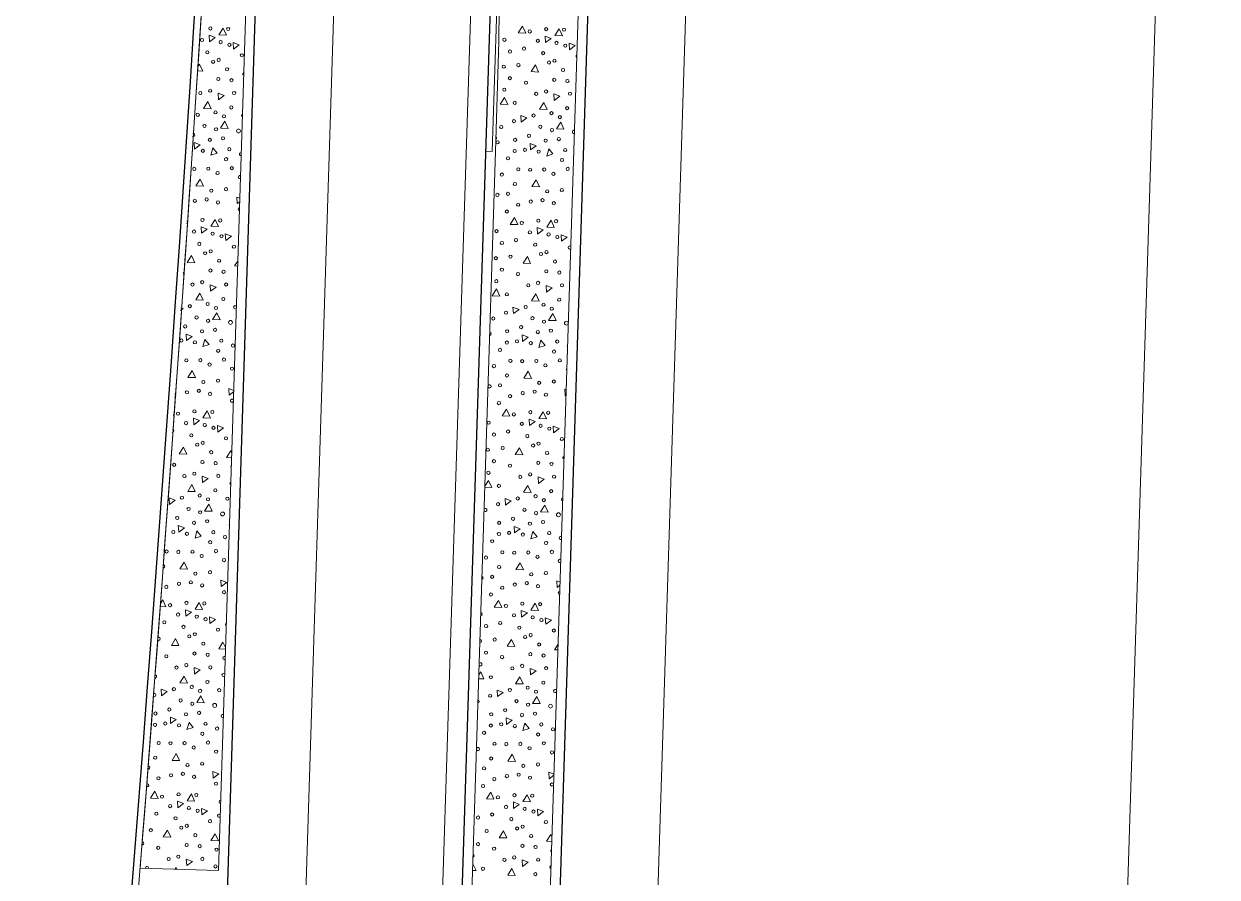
# Model space of a CAD drawing. Extents: x 2536801 to 2538856, y 7112140 to 7131569.
# Drawn here: x 2538020.8 to 2538142.8, y 7125757.8 to 7125845.1 of the extents above; entities that cross this region are included whole.
import ezdxf

# ---------------------------------------------------------------- set-up
doc = ezdxf.new("R2010")
doc.units = 0
doc.header["$LTSCALE"] = 100
doc.header["$MEASUREMENT"] = 0
for name, color, linetype, lineweight in [('D_BOC_FR', 3, 'Continuous', 13), ('D_BOC_RMP', 1, 'Continuous', 13), ('D_CTB_1', 2, 'Continuous', 0), ('D_EOS_ML', 7, 'Continuous', 30), ('D_EOS_RMP', 1, 'Continuous', 30), ('D_EOT_ML', 7, 'Continuous', 13), ('D_EOT_RMP', 1, 'Continuous', 13), ('D_FOC_FR', 3, 'Continuous', 30), ('D_MBGF', 20, 'Continuous', 0), ('D_RIPRAP_1', 7, 'Continuous', 0)]:
    doc.layers.add(name, color=color, linetype=linetype, lineweight=lineweight)
doc.linetypes.add('mbgf', pattern='A,1,-0.5,[46,dgnlstyle-BGELINES.shx,S=0.008,R=0,X=0,Y=0],-0.5,1', length=3)

msp = doc.modelspace()

# ---------------------------------------------------------------- linework, layer by layer
at = {"layer": 'D_BOC_FR', "lineweight": 0}
msp.add_arc((2532012.76, 7126234.27), 6038.67, 354.749744, 357.708706, dxfattribs=at)
at = {"layer": 'D_BOC_RMP', "lineweight": 0}
for q in [(2538079.4, 7126168.01), (2538068.03, 7125832.09)]:
    msp.add_line((2538068.7, 7125832.06), q, dxfattribs=at)
at = {"layer": 'D_CTB_1', "linetype": 'Continuous', "lineweight": 0, "ltscale": 0.025}
for p, q in [((2538066.89, 7125513.56), (2538077.35, 7125841.79)), ((2538065.37, 7125717.11), (2538069.03, 7125832.05))]:
    msp.add_line(p, q, dxfattribs=at)
at = {"layer": 'D_EOS_ML'}
msp.add_line((2538067.89, 7125513.53), (2538140.93, 7127805.87), dxfattribs=at)
at = {"layer": 'D_EOS_RMP'}
for p, q in [((2538060.01, 7125580.21), (2538078.74, 7126168.03)), ((2538036.02, 7125580.98), (2538052.32, 7126092.71))]:
    msp.add_line(p, q, dxfattribs=at)
at = {"layer": 'D_EOT_ML'}
for p, q in [((2538066.91, 7125168.89), (2538160.45, 7128104.69)), ((2537846.56, 7116745.74), (2538208.43, 7128103.16))]:
    msp.add_line(p, q, dxfattribs=at)
at = {"layer": 'D_EOT_RMP'}
for p, q in [((2538044.02, 7125580.72), (2538062.75, 7126168.69)), ((2538058.01, 7125580.28), (2538076.74, 7126168.24))]:
    msp.add_line(p, q, dxfattribs=at)
at = {"layer": 'D_FOC_FR'}
msp.add_arc((2532012.76, 7126234.27), 6038, 354.749744, 358.175031, dxfattribs=at)
at = {"layer": 'D_MBGF', "linetype": 'mbgf', "lineweight": 13, "ltscale": 0.025}
msp.add_arc((2536566.8, 7125880.06), 1503, 358.16943, 358.85561, dxfattribs=at)
at = {"layer": 'D_RIPRAP_1', "color": 7, "lineweight": 0, "flags": 128}
for points in [[(2538032.68, 7125758.76), (2538040.68, 7125758.51), (2538048.14, 7125992.79), (2538053.98, 7126176.03), (2538052.97, 7126176.06), (2538048.7, 7126041.95)], [(2538060.38, 7125513.77), (2538066.89, 7125513.56), (2538077.35, 7125841.79), (2538087.73, 7126167.74), (2538079.74, 7126168)]]:
    msp.add_lwpolyline(points, dxfattribs=at)
at = {"layer": 'D_RIPRAP_1', "color": 7, "linetype": 'Continuous', "lineweight": 0, "flags": 128}
for points in [[(2538039.78, 7125843.27), (2538039.75, 7125843.94), (2538040.36, 7125843.7)], [(2538041.51, 7125843.95), (2538040.73, 7125843.99), (2538041.17, 7125844.68)], [(2538072.11, 7125844.15), (2538071.34, 7125844.19), (2538071.78, 7125844.88)], [(2538074.13, 7125843.19), (2538074.1, 7125843.86), (2538074.72, 7125843.62)], [(2538075.86, 7125843.87), (2538075.08, 7125843.91), (2538075.52, 7125844.6)], [(2538042.24, 7125842.53), (2538042.21, 7125843.2), (2538042.82, 7125842.96)], [(2538076.59, 7125842.45), (2538076.56, 7125843.12), (2538077.17, 7125842.88)], [(2538073.43, 7125840.18), (2538072.66, 7125840.22), (2538073.1, 7125840.91)], [(2538040.69, 7125837.35), (2538040.65, 7125838.02), (2538041.27, 7125837.78)], [(2538075.04, 7125837.27), (2538075, 7125837.94), (2538075.62, 7125837.7)], [(2538039.95, 7125836.43), (2538039.17, 7125836.46), (2538039.61, 7125837.15)], [(2538070.28, 7125836.85), (2538069.51, 7125836.88), (2538069.94, 7125837.58)], [(2538074.3, 7125836.35), (2538073.52, 7125836.38), (2538073.96, 7125837.07)], [(2538071.66, 7125835.05), (2538071.63, 7125835.72), (2538072.24, 7125835.48)], [(2538041.68, 7125834.42), (2538040.9, 7125834.45), (2538041.34, 7125835.14)], [(2538076.03, 7125834.34), (2538075.25, 7125834.37), (2538075.69, 7125835.06)], [(2538038.24, 7125832.29), (2538038.21, 7125832.96), (2538038.82, 7125832.72)], [(2538072.59, 7125832.21), (2538072.56, 7125832.88), (2538073.17, 7125832.64)], [(2538040.55, 7125831.88), (2538039.91, 7125831.67), (2538040.12, 7125832.42)], [(2538074.9, 7125831.8), (2538074.26, 7125831.59), (2538074.47, 7125832.34)], [(2538039.15, 7125828.5), (2538038.38, 7125828.54), (2538038.82, 7125829.23)], [(2538073.51, 7125828.42), (2538072.73, 7125828.46), (2538073.17, 7125829.15)], [(2538038.97, 7125823.69), (2538038.93, 7125824.36), (2538039.55, 7125824.12)], [(2538040.69, 7125824.37), (2538039.91, 7125824.4), (2538040.35, 7125825.1)], [(2538071.3, 7125824.57), (2538070.52, 7125824.6), (2538070.96, 7125825.29)], [(2538073.32, 7125823.61), (2538073.29, 7125824.28), (2538073.9, 7125824.04)], [(2538075.04, 7125824.29), (2538074.27, 7125824.32), (2538074.71, 7125825.02)], [(2538041.43, 7125822.95), (2538041.39, 7125823.62), (2538042.01, 7125823.38)], [(2538075.78, 7125822.87), (2538075.75, 7125823.54), (2538076.36, 7125823.3)], [(2538038.27, 7125820.68), (2538037.49, 7125820.71), (2538037.93, 7125821.4)], [(2538072.62, 7125820.6), (2538071.84, 7125820.63), (2538072.28, 7125821.32)], [(2538039.88, 7125817.76), (2538039.84, 7125818.43), (2538040.46, 7125818.19)], [(2538074.23, 7125817.68), (2538074.19, 7125818.35), (2538074.81, 7125818.11)], [(2538039.13, 7125816.84), (2538038.36, 7125816.87), (2538038.79, 7125817.57)], [(2538069.47, 7125817.27), (2538068.69, 7125817.3), (2538069.13, 7125817.99)], [(2538073.48, 7125816.76), (2538072.71, 7125816.79), (2538073.15, 7125817.49)], [(2538070.85, 7125815.47), (2538070.81, 7125816.14), (2538071.43, 7125815.9)], [(2538040.86, 7125814.83), (2538040.09, 7125814.86), (2538040.53, 7125815.56)], [(2538075.22, 7125814.75), (2538074.44, 7125814.78), (2538074.88, 7125815.48)], [(2538037.43, 7125812.71), (2538037.39, 7125813.38), (2538038.01, 7125813.13)], [(2538071.78, 7125812.63), (2538071.74, 7125813.3), (2538072.36, 7125813.05)], [(2538039.73, 7125812.3), (2538039.1, 7125812.09), (2538039.3, 7125812.83)], [(2538074.09, 7125812.22), (2538073.45, 7125812.01), (2538073.66, 7125812.75)], [(2538038.34, 7125808.92), (2538037.56, 7125808.95), (2538038, 7125809.65)], [(2538072.69, 7125808.84), (2538071.92, 7125808.87), (2538072.35, 7125809.57)], [(2538038.16, 7125804.1), (2538038.12, 7125804.77), (2538038.74, 7125804.53)], [(2538039.88, 7125804.78), (2538039.1, 7125804.82), (2538039.54, 7125805.51)], [(2538070.49, 7125804.98), (2538069.71, 7125805.02), (2538070.15, 7125805.71)], [(2538074.23, 7125804.7), (2538073.45, 7125804.74), (2538073.89, 7125805.43)], [(2538040.62, 7125803.36), (2538040.58, 7125804.03), (2538041.2, 7125803.79)], [(2538072.51, 7125804.02), (2538072.47, 7125804.69), (2538073.09, 7125804.45)], [(2538074.97, 7125803.28), (2538074.93, 7125803.95), (2538075.55, 7125803.71)], [(2538037.46, 7125801.09), (2538036.68, 7125801.13), (2538037.12, 7125801.82)], [(2538071.81, 7125801.01), (2538071.03, 7125801.05), (2538071.47, 7125801.74)], [(2538039.06, 7125798.18), (2538039.03, 7125798.85), (2538039.64, 7125798.61)], [(2538073.41, 7125798.1), (2538073.38, 7125798.77), (2538073.99, 7125798.53)], [(2538038.32, 7125797.26), (2538037.54, 7125797.29), (2538037.98, 7125797.98)], [(2538072.67, 7125797.18), (2538071.89, 7125797.21), (2538072.33, 7125797.9)], [(2538035.69, 7125795.96), (2538035.65, 7125796.63), (2538036.27, 7125796.39)], [(2538070.04, 7125795.88), (2538070, 7125796.55), (2538070.62, 7125796.31)], [(2538040.05, 7125795.25), (2538039.27, 7125795.28), (2538039.71, 7125795.97)], [(2538074.4, 7125795.17), (2538073.63, 7125795.2), (2538074.07, 7125795.89)], [(2538036.62, 7125793.12), (2538036.58, 7125793.79), (2538037.2, 7125793.55)], [(2538038.92, 7125792.71), (2538038.29, 7125792.5), (2538038.49, 7125793.25)], [(2538070.97, 7125793.04), (2538070.93, 7125793.71), (2538071.55, 7125793.47)], [(2538073.27, 7125792.63), (2538072.64, 7125792.42), (2538072.84, 7125793.17)], [(2538037.53, 7125789.33), (2538036.75, 7125789.37), (2538037.19, 7125790.06)], [(2538071.88, 7125789.25), (2538071.1, 7125789.29), (2538071.54, 7125789.98)], [(2538040.98, 7125787.55), (2538040.94, 7125788.22), (2538041.56, 7125787.98)], [(2538037.34, 7125784.52), (2538037.31, 7125785.19), (2538037.93, 7125784.95)], [(2538039.07, 7125785.2), (2538038.29, 7125785.23), (2538038.73, 7125785.92)], [(2538069.68, 7125785.4), (2538068.9, 7125785.43), (2538069.34, 7125786.12)], [(2538073.42, 7125785.12), (2538072.64, 7125785.15), (2538073.08, 7125785.85)], [(2538039.8, 7125783.78), (2538039.77, 7125784.45), (2538040.38, 7125784.2)], [(2538071.7, 7125784.44), (2538071.66, 7125785.11), (2538072.28, 7125784.87)], [(2538074.16, 7125783.7), (2538074.12, 7125784.37), (2538074.74, 7125784.12)], [(2538036.64, 7125781.51), (2538035.87, 7125781.54), (2538036.31, 7125782.23)], [(2538070.99, 7125781.43), (2538070.22, 7125781.46), (2538070.66, 7125782.15)], [(2538038.25, 7125778.59), (2538038.21, 7125779.26), (2538038.83, 7125779.02)], [(2538072.6, 7125778.51), (2538072.56, 7125779.18), (2538073.18, 7125778.94)], [(2538037.51, 7125777.67), (2538036.73, 7125777.7), (2538037.17, 7125778.4)], [(2538071.86, 7125777.59), (2538071.08, 7125777.62), (2538071.52, 7125778.32)], [(2538034.87, 7125776.38), (2538034.84, 7125777.05), (2538035.45, 7125776.81)], [(2538069.22, 7125776.3), (2538069.19, 7125776.97), (2538069.8, 7125776.73)], [(2538039.24, 7125775.66), (2538038.46, 7125775.69), (2538038.9, 7125776.39)], [(2538073.59, 7125775.58), (2538072.81, 7125775.61), (2538073.25, 7125776.31)], [(2538035.8, 7125773.54), (2538035.77, 7125774.21), (2538036.38, 7125773.96)], [(2538038.11, 7125773.13), (2538037.47, 7125772.92), (2538037.68, 7125773.66)], [(2538070.16, 7125773.46), (2538070.12, 7125774.13), (2538070.74, 7125773.88)], [(2538072.46, 7125773.05), (2538071.83, 7125772.84), (2538072.03, 7125773.58)], [(2538036.72, 7125769.75), (2538035.94, 7125769.78), (2538036.38, 7125770.48)], [(2538071.07, 7125769.67), (2538070.29, 7125769.7), (2538070.73, 7125770.4)], [(2538040.16, 7125767.97), (2538040.13, 7125768.64), (2538040.74, 7125768.39)], [(2538034.51, 7125765.89), (2538033.73, 7125765.92), (2538034.17, 7125766.62)], [(2538038.25, 7125765.61), (2538037.48, 7125765.65), (2538037.92, 7125766.34)], [(2538068.86, 7125765.81), (2538068.09, 7125765.84), (2538068.53, 7125766.54)], [(2538072.6, 7125765.53), (2538071.83, 7125765.57), (2538072.27, 7125766.26)], [(2538036.53, 7125764.93), (2538036.5, 7125765.6), (2538037.11, 7125765.36)], [(2538038.99, 7125764.19), (2538038.96, 7125764.86), (2538039.57, 7125764.62)], [(2538070.88, 7125764.85), (2538070.85, 7125765.52), (2538071.46, 7125765.28)], [(2538073.34, 7125764.11), (2538073.31, 7125764.78), (2538073.92, 7125764.54)], [(2538035.83, 7125761.92), (2538035.05, 7125761.95), (2538035.49, 7125762.65)], [(2538040.68, 7125761.55), (2538039.9, 7125761.58), (2538040.34, 7125762.28)], [(2538070.18, 7125761.84), (2538069.4, 7125761.87), (2538069.84, 7125762.57)], [(2538037.44, 7125759.01), (2538037.4, 7125759.68), (2538038.02, 7125759.44)], [(2538071.79, 7125758.93), (2538071.75, 7125759.6), (2538072.37, 7125759.36)], [(2538071.05, 7125758.01), (2538070.27, 7125758.04), (2538070.71, 7125758.73)]]:
    msp.add_lwpolyline(points, close=True, dxfattribs=at)
for points in [[(2538069.35, 7125842.06), (2538069.36, 7125842.04), (2538069.35, 7125842.04)], [(2538038.53, 7125840.64), (2538038.74, 7125840.99), (2538039.08, 7125840.26), (2538038.5, 7125840.29)], [(2538043.27, 7125839.92), (2538043.15, 7125839.92), (2538043.28, 7125840.12)], [(2538042.86, 7125826.91), (2538042.6, 7125826.72), (2538042.57, 7125827.39), (2538042.87, 7125827.27)], [(2538042.65, 7125820.32), (2538042.34, 7125820.34), (2538042.66, 7125820.85)], [(2538036.83, 7125816.07), (2538037.08, 7125815.98), (2538036.81, 7125815.78)], [(2538042.24, 7125807.47), (2538041.79, 7125807.14), (2538041.75, 7125807.81), (2538042.24, 7125807.61)], [(2538076.24, 7125807.13), (2538076.14, 7125807.06), (2538076.1, 7125807.73), (2538076.26, 7125807.67)], [(2538036.08, 7125805.18), (2538036.14, 7125805.06), (2538036.08, 7125805.07)], [(2538042.02, 7125800.73), (2538041.52, 7125800.75), (2538041.96, 7125801.45), (2538042.04, 7125801.28)], [(2538076.04, 7125800.67), (2538075.87, 7125800.67), (2538076.05, 7125800.94)], [(2538067.94, 7125797.81), (2538068.32, 7125798.41), (2538068.66, 7125797.68), (2538067.94, 7125797.71)], [(2538075.62, 7125787.69), (2538075.33, 7125787.47), (2538075.29, 7125788.14), (2538075.63, 7125788.01)], [(2538034.75, 7125785.83), (2538034.99, 7125786.2), (2538035.32, 7125785.48), (2538034.73, 7125785.5)], [(2538041.4, 7125781.14), (2538040.71, 7125781.17), (2538041.15, 7125781.86), (2538041.4, 7125781.32)], [(2538075.41, 7125781.07), (2538075.06, 7125781.09), (2538075.43, 7125781.67)], [(2538067.33, 7125778.54), (2538067.51, 7125778.82), (2538067.84, 7125778.1), (2538067.31, 7125778.12)], [(2538075, 7125768.25), (2538074.51, 7125767.89), (2538074.48, 7125768.56), (2538075.01, 7125768.35)], [(2538074.79, 7125761.48), (2538074.25, 7125761.5), (2538074.69, 7125762.2), (2538074.8, 7125761.95)], [(2538036.25, 7125758.65), (2538036.36, 7125758.81), (2538036.43, 7125758.64)], [(2538066.71, 7125759.2), (2538067.03, 7125758.51), (2538066.69, 7125758.52)]]:
    msp.add_lwpolyline(points, dxfattribs=at)
at = {"layer": 'D_RIPRAP_1', "color": 7, "linetype": 'Continuous', "lineweight": 0}
for centre, radius in [((2538039.86, 7125844.64), 0.163), ((2538041.68, 7125844.58), 0.163), ((2538072.53, 7125844.33), 0.163), ((2538074.21, 7125844.56), 0.163), ((2538076.03, 7125844.51), 0.163), ((2538039, 7125843.45), 0.163), ((2538040.91, 7125843.24), 0.163), ((2538041.81, 7125842.96), 0.163), ((2538069.94, 7125843.48), 0.163), ((2538071.94, 7125842.58), 0.163), ((2538073.35, 7125843.37), 0.163), ((2538075.26, 7125843.16), 0.163), ((2538076.16, 7125842.88), 0.163), ((2538039.55, 7125842.19), 0.163), ((2538040.15, 7125841.23), 0.163), ((2538040.71, 7125841.42), 0.163), ((2538043.08, 7125841.89), 0.163), ((2538070.5, 7125842.27), 0.163), ((2538073.9, 7125842.11), 0.163), ((2538075.06, 7125841.34), 0.163), ((2538041.57, 7125840.46), 0.163), ((2538069.87, 7125840.72), 0.163), ((2538071.37, 7125840.89), 0.163), ((2538074.5, 7125841.15), 0.163), ((2538075.93, 7125840.38), 0.163), ((2538040.68, 7125839.46), 0.163), ((2538042.02, 7125839.34), 0.163), ((2538070.49, 7125839.55), 0.163), ((2538072.14, 7125839.09), 0.163), ((2538075.03, 7125839.38), 0.163), ((2538076.38, 7125839.26), 0.163), ((2538038.84, 7125838.03), 0.163), ((2538039.84, 7125838.27), 0.163), ((2538042.29, 7125838.04), 0.163), ((2538069.92, 7125838.37), 0.163), ((2538073.19, 7125837.95), 0.163), ((2538074.2, 7125838.19), 0.163), ((2538076.65, 7125837.96), 0.163), ((2538042, 7125836.56), 0.163), ((2538070.99, 7125837.03), 0.163), ((2538076.35, 7125836.48), 0.163), ((2538038.57, 7125835.81), 0.163), ((2538040.39, 7125836.05), 0.163), ((2538041.25, 7125835.64), 0.163), ((2538070.91, 7125835.15), 0.163), ((2538072.92, 7125835.73), 0.163), ((2538074.75, 7125835.97), 0.163), ((2538075.6, 7125835.56), 0.163), ((2538039.26, 7125834.66), 0.163), ((2538040.45, 7125834.32), 0.163), ((2538042.74, 7125834.15), 0.199), ((2538069.61, 7125834.55), 0.163), ((2538073.61, 7125834.58), 0.163), ((2538074.8, 7125834.24), 0.163), ((2538039.81, 7125833.24), 0.163), ((2538041.15, 7125833.4), 0.163), ((2538071.03, 7125833.24), 0.163), ((2538072.45, 7125833.66), 0.163), ((2538074.16, 7125833.16), 0.163), ((2538075.5, 7125833.32), 0.163), ((2538039.09, 7125832.12), 0.163), ((2538041.8, 7125832.28), 0.163), ((2538070.99, 7125832.1), 0.163), ((2538072.04, 7125832.22), 0.163), ((2538073.44, 7125832.04), 0.163), ((2538076.15, 7125832.2), 0.163), ((2538038.22, 7125830.27), 0.163), ((2538039.66, 7125830.29), 0.163), ((2538041.47, 7125831.26), 0.163), ((2538042.06, 7125830.35), 0.163), ((2538070.3, 7125831.35), 0.163), ((2538071.36, 7125830.23), 0.163), ((2538072.57, 7125830.19), 0.163), ((2538074.01, 7125830.21), 0.163), ((2538075.83, 7125831.18), 0.163), ((2538076.41, 7125830.27), 0.163), ((2538040.6, 7125829.85), 0.163), ((2538069.67, 7125829.69), 0.163), ((2538074.95, 7125829.77), 0.163), ((2538039.96, 7125828.05), 0.163), ((2538041.46, 7125828.19), 0.163), ((2538071.01, 7125828.72), 0.163), ((2538074.31, 7125827.97), 0.163), ((2538075.81, 7125828.11), 0.163), ((2538038.27, 7125827.01), 0.163), ((2538039.49, 7125827.15), 0.163), ((2538040.64, 7125826.84), 0.163), ((2538069.22, 7125827.61), 0.163), ((2538070.3, 7125827.72), 0.163), ((2538071.34, 7125826.61), 0.163), ((2538072.63, 7125826.93), 0.163), ((2538073.84, 7125827.07), 0.163), ((2538074.99, 7125826.76), 0.163), ((2538070.18, 7125825.91), 0.163), ((2538039.05, 7125825.05), 0.163), ((2538040.87, 7125825), 0.163), ((2538071.71, 7125824.74), 0.163), ((2538073.4, 7125824.97), 0.163), ((2538075.22, 7125824.92), 0.163), ((2538038.19, 7125823.86), 0.163), ((2538040.1, 7125823.65), 0.163), ((2538041, 7125823.38), 0.163), ((2538069.13, 7125823.9), 0.163), ((2538071.12, 7125822.99), 0.163), ((2538072.54, 7125823.78), 0.163), ((2538074.45, 7125823.57), 0.163), ((2538075.35, 7125823.3), 0.163), ((2538038.74, 7125822.6), 0.163), ((2538039.33, 7125821.64), 0.163), ((2538039.89, 7125821.84), 0.163), ((2538042.27, 7125822.31), 0.163), ((2538069.68, 7125822.69), 0.163), ((2538073.09, 7125822.52), 0.163), ((2538074.24, 7125821.76), 0.163), ((2538040.76, 7125820.88), 0.163), ((2538069.06, 7125821.14), 0.163), ((2538070.56, 7125821.3), 0.163), ((2538073.68, 7125821.56), 0.163), ((2538075.11, 7125820.8), 0.163), ((2538039.87, 7125819.88), 0.163), ((2538041.21, 7125819.75), 0.163), ((2538069.68, 7125819.97), 0.163), ((2538071.32, 7125819.51), 0.163), ((2538074.22, 7125819.8), 0.163), ((2538075.56, 7125819.67), 0.163), ((2538038.03, 7125818.44), 0.163), ((2538039.03, 7125818.69), 0.163), ((2538041.48, 7125818.45), 0.163), ((2538069.11, 7125818.78), 0.163), ((2538072.38, 7125818.36), 0.163), ((2538073.38, 7125818.61), 0.163), ((2538075.83, 7125818.37), 0.163), ((2538041.18, 7125816.97), 0.163), ((2538070.18, 7125817.44), 0.163), ((2538075.54, 7125816.89), 0.163), ((2538037.76, 7125816.23), 0.163), ((2538039.58, 7125816.46), 0.163), ((2538040.43, 7125816.05), 0.163), ((2538070.1, 7125815.56), 0.163), ((2538072.11, 7125816.15), 0.163), ((2538073.93, 7125816.38), 0.163), ((2538074.78, 7125815.97), 0.163), ((2538038.45, 7125815.08), 0.163), ((2538039.63, 7125814.73), 0.163), ((2538041.92, 7125814.57), 0.199), ((2538068.8, 7125814.97), 0.163), ((2538072.8, 7125815), 0.163), ((2538073.99, 7125814.65), 0.163), ((2538076.28, 7125814.49), 0.199), ((2538037.29, 7125814.16), 0.163), ((2538039, 7125813.66), 0.163), ((2538040.34, 7125813.81), 0.163), ((2538070.22, 7125813.66), 0.163), ((2538071.64, 7125814.08), 0.163), ((2538073.35, 7125813.58), 0.163), ((2538074.69, 7125813.73), 0.163), ((2538036.88, 7125812.72), 0.163), ((2538038.28, 7125812.53), 0.163), ((2538040.98, 7125812.7), 0.163), ((2538042.17, 7125812.2), 0.163), ((2538070.18, 7125812.51), 0.163), ((2538071.23, 7125812.64), 0.163), ((2538072.63, 7125812.45), 0.163), ((2538075.34, 7125812.62), 0.163), ((2538037.4, 7125810.69), 0.163), ((2538038.84, 7125810.71), 0.163), ((2538040.66, 7125811.67), 0.163), ((2538041.25, 7125810.77), 0.163), ((2538069.49, 7125811.76), 0.163), ((2538070.55, 7125810.65), 0.163), ((2538075.01, 7125811.59), 0.163), ((2538075.6, 7125810.69), 0.163), ((2538039.78, 7125810.26), 0.163), ((2538042.08, 7125809.84), 0.163), ((2538068.86, 7125810.1), 0.163), ((2538071.75, 7125810.61), 0.163), ((2538073.2, 7125810.63), 0.163), ((2538074.13, 7125810.18), 0.163), ((2538039.14, 7125808.47), 0.163), ((2538040.64, 7125808.61), 0.163), ((2538070.2, 7125809.14), 0.163), ((2538073.49, 7125808.39), 0.163), ((2538074.99, 7125808.53), 0.163), ((2538037.46, 7125807.42), 0.163), ((2538038.68, 7125807.57), 0.163), ((2538039.83, 7125807.26), 0.163), ((2538069.49, 7125808.13), 0.163), ((2538070.52, 7125807.03), 0.163), ((2538071.81, 7125807.34), 0.163), ((2538073.03, 7125807.49), 0.163), ((2538074.18, 7125807.18), 0.163), ((2538069.37, 7125806.32), 0.163), ((2538036.55, 7125805.24), 0.163), ((2538038.23, 7125805.47), 0.163), ((2538040.06, 7125805.41), 0.163), ((2538070.9, 7125805.16), 0.163), ((2538072.59, 7125805.39), 0.163), ((2538074.41, 7125805.33), 0.163), ((2538037.37, 7125804.27), 0.163), ((2538039.29, 7125804.07), 0.163), ((2538040.18, 7125803.79), 0.163), ((2538068.32, 7125804.31), 0.163), ((2538070.31, 7125803.41), 0.163), ((2538071.72, 7125804.2), 0.163), ((2538073.64, 7125803.99), 0.163), ((2538074.53, 7125803.71), 0.163), ((2538037.92, 7125803.02), 0.163), ((2538039.08, 7125802.25), 0.163), ((2538041.46, 7125802.72), 0.163), ((2538068.87, 7125803.1), 0.163), ((2538072.28, 7125802.94), 0.163), ((2538073.43, 7125802.17), 0.163), ((2538075.81, 7125802.64), 0.163), ((2538038.52, 7125802.06), 0.163), ((2538039.95, 7125801.29), 0.163), ((2538068.24, 7125801.55), 0.163), ((2538069.75, 7125801.72), 0.163), ((2538072.87, 7125801.98), 0.163), ((2538074.3, 7125801.21), 0.163), ((2538036.16, 7125800), 0.163), ((2538039.05, 7125800.29), 0.163), ((2538040.4, 7125800.17), 0.163), ((2538068.86, 7125800.38), 0.163), ((2538070.51, 7125799.92), 0.163), ((2538073.4, 7125800.21), 0.163), ((2538074.75, 7125800.09), 0.163), ((2538037.21, 7125798.86), 0.163), ((2538038.22, 7125799.1), 0.163), ((2538040.67, 7125798.87), 0.163), ((2538068.3, 7125799.19), 0.163), ((2538071.56, 7125798.78), 0.163), ((2538072.57, 7125799.02), 0.163), ((2538075.02, 7125798.79), 0.163), ((2538040.37, 7125797.39), 0.163), ((2538069.37, 7125797.86), 0.163), ((2538074.72, 7125797.31), 0.163), ((2538036.95, 7125796.64), 0.163), ((2538038.77, 7125796.87), 0.163), ((2538039.62, 7125796.47), 0.163), ((2538041.59, 7125796.54), 0.163), ((2538071.3, 7125796.56), 0.163), ((2538073.12, 7125796.79), 0.163), ((2538073.97, 7125796.39), 0.163), ((2538037.63, 7125795.49), 0.163), ((2538038.82, 7125795.15), 0.163), ((2538041.11, 7125794.98), 0.199), ((2538069.29, 7125795.98), 0.163), ((2538071.99, 7125795.41), 0.163), ((2538073.17, 7125795.07), 0.163), ((2538075.46, 7125794.9), 0.199), ((2538036.47, 7125794.57), 0.163), ((2538038.19, 7125794.07), 0.163), ((2538039.53, 7125794.23), 0.163), ((2538069.4, 7125794.07), 0.163), ((2538070.82, 7125794.49), 0.163), ((2538072.54, 7125793.99), 0.163), ((2538073.88, 7125794.15), 0.163), ((2538036.07, 7125793.13), 0.163), ((2538037.46, 7125792.95), 0.163), ((2538040.17, 7125793.11), 0.163), ((2538041.36, 7125792.61), 0.163), ((2538069.37, 7125792.93), 0.163), ((2538070.42, 7125793.05), 0.163), ((2538071.82, 7125792.87), 0.163), ((2538074.52, 7125793.03), 0.163), ((2538035.38, 7125791.14), 0.163), ((2538038.03, 7125791.12), 0.163), ((2538039.85, 7125792.09), 0.163), ((2538040.43, 7125791.18), 0.163), ((2538068.68, 7125792.18), 0.163), ((2538074.2, 7125792.01), 0.163), ((2538036.59, 7125791.1), 0.163), ((2538038.97, 7125790.68), 0.163), ((2538041.26, 7125790.26), 0.163), ((2538068.05, 7125790.52), 0.163), ((2538069.73, 7125791.06), 0.163), ((2538070.94, 7125791.02), 0.163), ((2538072.38, 7125791.04), 0.163), ((2538073.32, 7125790.6), 0.163), ((2538074.79, 7125791.1), 0.163), ((2538038.33, 7125788.88), 0.163), ((2538039.83, 7125789.02), 0.163), ((2538069.39, 7125789.55), 0.163), ((2538072.68, 7125788.8), 0.163), ((2538074.18, 7125788.94), 0.163), ((2538035.36, 7125787.52), 0.163), ((2538036.65, 7125787.84), 0.163), ((2538037.86, 7125787.98), 0.163), ((2538039.02, 7125787.67), 0.163), ((2538068.68, 7125788.55), 0.163), ((2538071, 7125787.76), 0.163), ((2538072.22, 7125787.9), 0.163), ((2538073.37, 7125787.59), 0.163), ((2538041.26, 7125786.98), 0.163), ((2538068.56, 7125786.74), 0.163), ((2538069.71, 7125787.44), 0.163), ((2538035.74, 7125785.65), 0.163), ((2538037.42, 7125785.88), 0.163), ((2538039.24, 7125785.83), 0.163), ((2538070.09, 7125785.57), 0.163), ((2538071.77, 7125785.8), 0.163), ((2538073.59, 7125785.75), 0.163), ((2538035.15, 7125783.9), 0.163), ((2538036.56, 7125784.69), 0.163), ((2538038.47, 7125784.48), 0.163), ((2538039.37, 7125784.21), 0.163), ((2538069.5, 7125783.82), 0.163), ((2538070.91, 7125784.61), 0.163), ((2538072.83, 7125784.4), 0.163), ((2538073.72, 7125784.13), 0.163), ((2538037.11, 7125783.43), 0.163), ((2538038.27, 7125782.67), 0.163), ((2538040.64, 7125783.14), 0.163), ((2538068.06, 7125783.52), 0.163), ((2538071.46, 7125783.35), 0.163), ((2538072.62, 7125782.59), 0.163), ((2538074.99, 7125783.06), 0.163), ((2538037.71, 7125782.47), 0.163), ((2538039.14, 7125781.71), 0.163), ((2538068.94, 7125782.13), 0.163), ((2538072.06, 7125782.39), 0.163), ((2538073.49, 7125781.63), 0.163), ((2538035.35, 7125780.42), 0.163), ((2538038.24, 7125780.71), 0.163), ((2538039.59, 7125780.58), 0.163), ((2538068.05, 7125780.8), 0.163), ((2538069.7, 7125780.34), 0.163), ((2538072.59, 7125780.63), 0.163), ((2538073.94, 7125780.5), 0.163), ((2538036.4, 7125779.27), 0.163), ((2538037.41, 7125779.52), 0.163), ((2538039.86, 7125779.28), 0.163), ((2538070.75, 7125779.19), 0.163), ((2538071.76, 7125779.44), 0.163), ((2538074.21, 7125779.2), 0.163), ((2538039.56, 7125777.8), 0.163), ((2538068.55, 7125778.27), 0.163), ((2538073.91, 7125777.72), 0.163), ((2538036.13, 7125777.06), 0.163), ((2538037.96, 7125777.29), 0.163), ((2538038.81, 7125776.88), 0.163), ((2538040.77, 7125776.95), 0.163), ((2538070.49, 7125776.98), 0.163), ((2538072.31, 7125777.21), 0.163), ((2538073.16, 7125776.8), 0.163), ((2538036.82, 7125775.91), 0.163), ((2538038.01, 7125775.56), 0.163), ((2538040.3, 7125775.4), 0.199), ((2538068.48, 7125776.39), 0.163), ((2538071.17, 7125775.83), 0.163), ((2538072.36, 7125775.48), 0.163), ((2538074.65, 7125775.32), 0.199), ((2538034.24, 7125774.57), 0.163), ((2538035.66, 7125774.98), 0.163), ((2538037.37, 7125774.49), 0.163), ((2538038.71, 7125774.64), 0.163), ((2538068.59, 7125774.49), 0.163), ((2538070.01, 7125774.9), 0.163), ((2538071.73, 7125774.41), 0.163), ((2538073.07, 7125774.56), 0.163), ((2538034.2, 7125773.42), 0.163), ((2538035.25, 7125773.55), 0.163), ((2538036.65, 7125773.36), 0.163), ((2538039.36, 7125773.53), 0.163), ((2538040.55, 7125773.03), 0.163), ((2538068.55, 7125773.34), 0.163), ((2538069.61, 7125773.47), 0.163), ((2538071, 7125773.28), 0.163), ((2538073.71, 7125773.45), 0.163), ((2538074.9, 7125772.95), 0.163), ((2538039.04, 7125772.5), 0.163), ((2538039.62, 7125771.6), 0.163), ((2538067.86, 7125772.59), 0.163), ((2538073.39, 7125772.42), 0.163), ((2538034.57, 7125771.56), 0.163), ((2538035.78, 7125771.52), 0.163), ((2538037.22, 7125771.54), 0.163), ((2538038.16, 7125771.09), 0.163), ((2538040.45, 7125770.67), 0.163), ((2538068.92, 7125771.48), 0.163), ((2538070.13, 7125771.44), 0.163), ((2538071.57, 7125771.46), 0.163), ((2538072.51, 7125771.01), 0.163), ((2538073.97, 7125771.52), 0.163), ((2538074.8, 7125770.59), 0.163), ((2538034.22, 7125770.05), 0.163), ((2538037.52, 7125769.3), 0.163), ((2538039.02, 7125769.44), 0.163), ((2538068.58, 7125769.97), 0.163), ((2538071.87, 7125769.22), 0.163), ((2538073.37, 7125769.36), 0.163), ((2538034.55, 7125767.94), 0.163), ((2538035.84, 7125768.25), 0.163), ((2538037.05, 7125768.4), 0.163), ((2538038.2, 7125768.09), 0.163), ((2538067.86, 7125768.96), 0.163), ((2538070.19, 7125768.17), 0.163), ((2538071.4, 7125768.32), 0.163), ((2538072.56, 7125768.01), 0.163), ((2538040.44, 7125767.39), 0.163), ((2538067.75, 7125767.15), 0.163), ((2538068.9, 7125767.86), 0.163), ((2538074.79, 7125767.31), 0.163), ((2538034.92, 7125766.07), 0.163), ((2538036.61, 7125766.3), 0.163), ((2538038.43, 7125766.24), 0.163), ((2538069.27, 7125765.99), 0.163), ((2538070.96, 7125766.22), 0.163), ((2538072.78, 7125766.16), 0.163), ((2538034.33, 7125764.32), 0.163), ((2538035.75, 7125765.1), 0.163), ((2538037.66, 7125764.9), 0.163), ((2538038.56, 7125764.62), 0.163), ((2538070.1, 7125765.02), 0.163), ((2538072.01, 7125764.82), 0.163), ((2538072.91, 7125764.54), 0.163), ((2538036.3, 7125763.85), 0.163), ((2538037.45, 7125763.08), 0.163), ((2538039.83, 7125763.55), 0.163), ((2538067.24, 7125763.93), 0.163), ((2538068.68, 7125764.24), 0.163), ((2538070.65, 7125763.77), 0.163), ((2538074.18, 7125763.47), 0.163), ((2538033.77, 7125762.63), 0.163), ((2538036.89, 7125762.89), 0.163), ((2538038.32, 7125762.12), 0.163), ((2538068.12, 7125762.55), 0.163), ((2538071.24, 7125762.81), 0.163), ((2538071.81, 7125763), 0.163), ((2538072.67, 7125762.04), 0.163), ((2538034.53, 7125760.83), 0.163), ((2538037.43, 7125761.12), 0.163), ((2538038.77, 7125761), 0.163), ((2538040.49, 7125760.65), 0.163), ((2538067.24, 7125761.21), 0.163), ((2538068.88, 7125760.75), 0.163), ((2538071.78, 7125761.04), 0.163), ((2538073.12, 7125760.92), 0.163), ((2538035.59, 7125759.69), 0.163), ((2538036.59, 7125759.93), 0.163), ((2538039.04, 7125759.7), 0.163), ((2538069.94, 7125759.61), 0.163), ((2538070.94, 7125759.85), 0.163), ((2538073.39, 7125759.62), 0.163), ((2538040.39, 7125758.93), 0.163), ((2538067.74, 7125758.69), 0.163), ((2538073.1, 7125758.14), 0.163)]:
    msp.add_circle(centre, radius, dxfattribs=at)
at = {"layer": 'D_RIPRAP_1', "color": 7, "lineweight": 0, "extrusion": (0, 0, -1)}
msp.add_arc((-2532012.76, 7126234.27), 6038.67, 182.291294, 184.516332, dxfattribs=at)
at = {"layer": 'D_RIPRAP_1', "color": 7, "linetype": 'Continuous', "lineweight": 0}
for centre, radius, start, end in [((2538077.43, 7125841.81), 0.163, 119.5092, 236.8409), ((2538043.21, 7125835.71), 0.163, 116.3212, 240.0289), ((2538077.09, 7125834.07), 0.199, 84.7715, 271.5786), ((2538038.1, 7125833.74), 0.163, 248.7474, 103.3726), ((2538069.23, 7125832.99), 0.163, 180.0842, 176.266), ((2538068.97, 7125833.43), 0.163, 310.0475, 46.3027), ((2538042.99, 7125831.78), 0.163, 79.3733, 276.9769), ((2538042.89, 7125829.43), 0.163, 71.1956, 285.1546), ((2538042.88, 7125826.15), 0.163, 106.3173, 250.0329), ((2538037.36, 7125824.82), 0.163, 292.8053, 59.3148), ((2538076.62, 7125822.23), 0.163, 48.5658, 307.7843), ((2538036.97, 7125819.59), 0.163, 305.8038, 46.3162), ((2538042.4, 7125816.12), 0.163, 44.8722, 311.4779), ((2538068.41, 7125813.4), 0.163, 277.2736, 79.0766), ((2538076.52, 7125812.12), 0.163, 136.9633, 219.3869), ((2538076.43, 7125809.76), 0.163, 126.0011, 230.349), ((2538036.17, 7125807.11), 0.163, 281.3858, 70.7342), ((2538068.41, 7125808.03), 0.163, 210.0796, 146.2706), ((2538042.07, 7125806.56), 0.163, 30.3743, 325.9758), ((2538035.96, 7125803.49), 0.163, 268.9285, 83.1915), ((2538042.11, 7125799.82), 0.163, 136.152, 220.1981), ((2538042.02, 7125798.1), 0.163, 118.5764, 237.7737), ((2538075.94, 7125796.46), 0.163, 100.8513, 255.4989), ((2538067.99, 7125795.38), 0.163, 218.3371, 138.0131), ((2538041.95, 7125793.89), 0.163, 155.0494, 201.3008), ((2538075.71, 7125792.53), 0.163, 64.2653, 292.0849), ((2538075.61, 7125790.18), 0.163, 55.1975, 301.1527), ((2538035.04, 7125789.63), 0.163, 257.3578, 94.7622), ((2538067.59, 7125788.44), 0.163, 286.1528, 70.1974), ((2538075.61, 7125786.9), 0.163, 91.563, 264.7872), ((2538067.5, 7125784.73), 0.163, 275.9589, 80.3913), ((2538041.57, 7125783.7), 0.163, 123.2952, 233.0549), ((2538034.58, 7125782.21), 0.163, 226.4522, 124.7618), ((2538067.43, 7125781.97), 0.163, 269.8295, 86.5206), ((2538041.3, 7125780.24), 0.163, 63.6746, 292.6756), ((2538067.48, 7125779.61), 0.163, 219.4139, 136.9363), ((2538034.2, 7125778.35), 0.163, 259.4529, 91.761), ((2538041.21, 7125778.51), 0.163, 47.5185, 308.8316), ((2538034.12, 7125776.47), 0.163, 234.7856, 116.4284), ((2538075.13, 7125776.87), 0.163, 18.4343, 337.9159), ((2538067.18, 7125775.8), 0.163, 291.3384, 65.0118), ((2538041.14, 7125774.3), 0.163, 74.4106, 281.9395), ((2538067.23, 7125770.93), 0.163, 203.823, 152.5271), ((2538033.51, 7125769.04), 0.163, 250.7323, 100.4816), ((2538033.39, 7125767.23), 0.163, 242.6101, 108.6039), ((2538040.91, 7125765.54), 0.163, 90.547, 265.8031), ((2538040.76, 7125764.12), 0.163, 52.5637, 303.7864), ((2538032.89, 7125761.29), 0.163, 260.8839, 90.3301), ((2538066.67, 7125760.02), 0.163, 292.1043, 64.2458), ((2538074.84, 7125760.57), 0.163, 117.5547, 238.7954), ((2538033.39, 7125758.77), 0.163, 349.8846, 186.4656), ((2538074.75, 7125758.85), 0.163, 102.876, 253.4742)]:
    msp.add_arc(centre, radius, start, end, dxfattribs=at)

doc.saveas('drawing.dxf')
